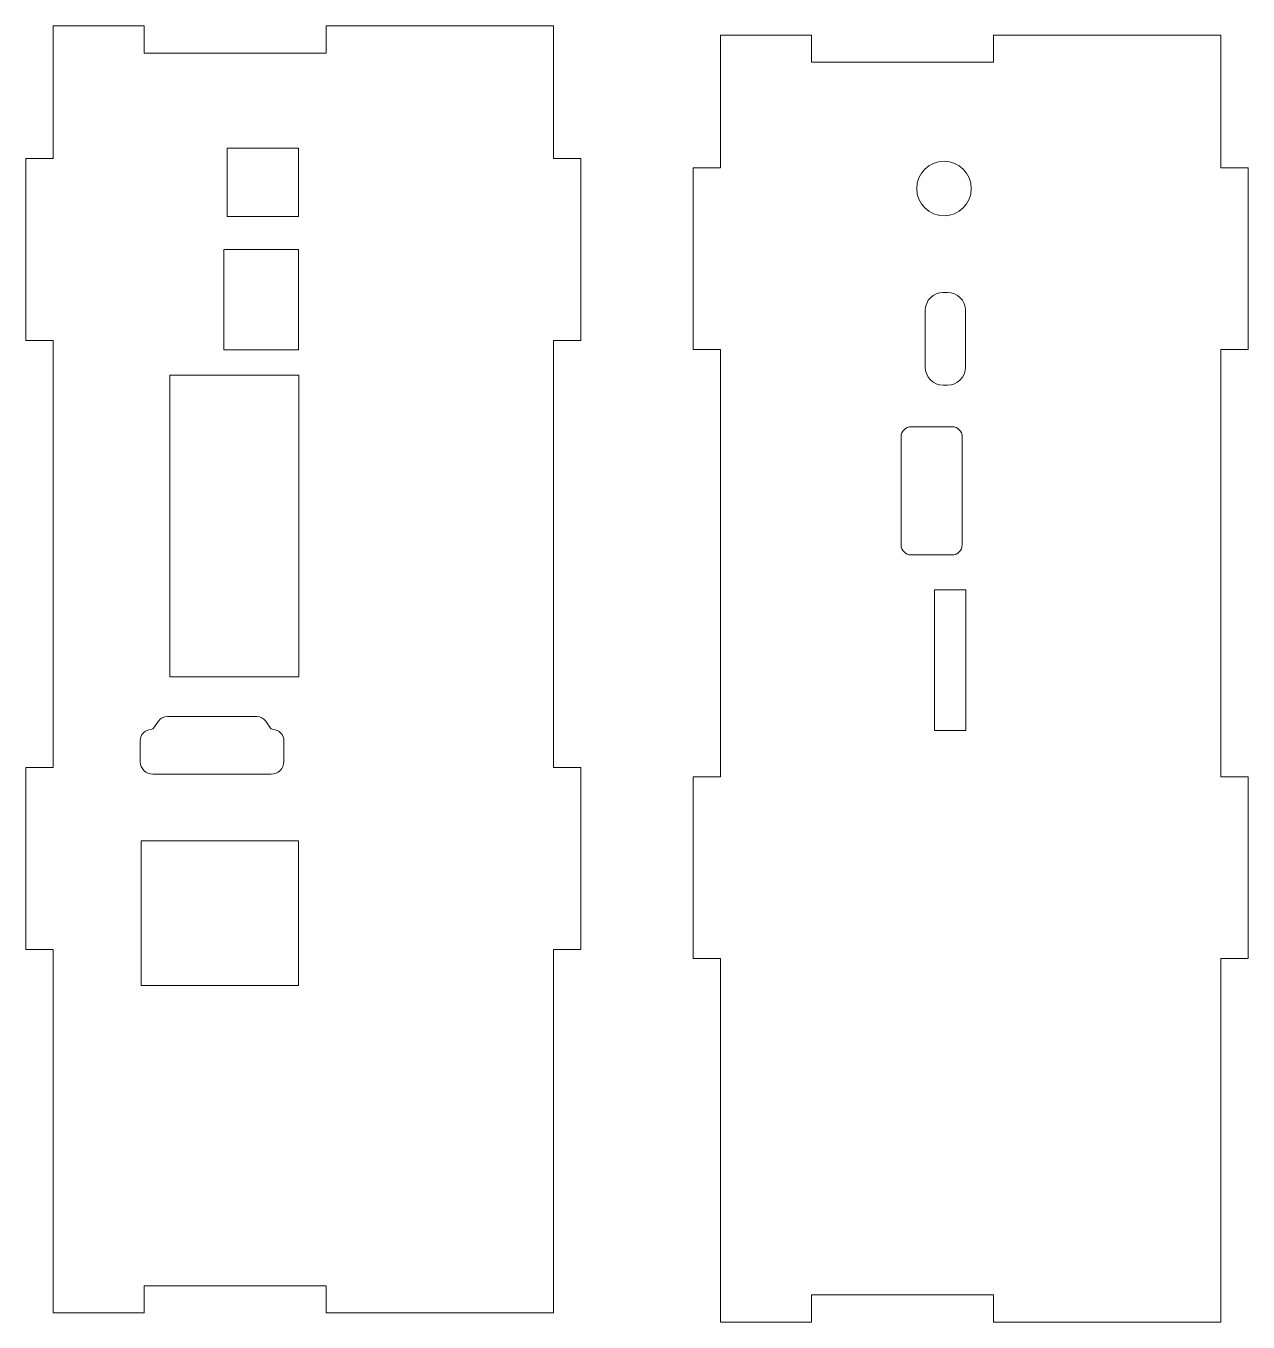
# Model space of a CAD drawing. Header units: millimetres. Extents: x 277 to 555, y 355 to 658.
# Drawn here: x 420.2 to 554.6, y 356.2 to 498.8 of the extents above; entities that cross this region are included whole.
import ezdxf

# ---------------------------------------------------------------- set-up
doc = ezdxf.new("R2010")
doc.units = ezdxf.units.MM
doc.layers.add('3', color=7, linetype='Continuous')

msp = doc.modelspace()

# ---------------------------------------------------------------- linework, layer by layer
at = {"layer": '3', "linetype": 'Continuous', "lineweight": 18}
for p, q in [((433.22887, 498.7791), (423.22887, 498.7791)), ((423.22887, 498.7791), (423.22887, 484.1791)), ((433.22887, 495.7791), (433.22887, 498.7791)), ((478.22893, 498.7791), (453.22887, 498.7791)), ((453.22887, 498.7791), (453.22887, 495.7791)), ((478.22893, 484.1791), (478.22893, 498.7791)), ((496.61555, 483.1791), (496.61555, 497.7791)), ((496.61555, 497.7791), (506.61555, 497.7791)), ((506.61555, 497.7791), (506.61555, 494.7791)), ((526.61561, 494.7791), (526.61561, 497.7791)), ((526.61561, 497.7791), (551.61561, 497.7791)), ((551.61561, 497.7791), (551.61561, 483.1791)), ((453.22887, 495.7791), (433.22887, 495.7791)), ((506.61555, 494.7791), (526.61561, 494.7791)), ((423.22887, 484.1791), (420.22887, 484.1791)), ((420.22887, 484.1791), (420.22887, 464.17907)), ((481.22887, 484.1791), (478.22893, 484.1791)), ((481.22887, 464.17907), (481.22887, 484.1791)), ((493.61561, 463.17907), (493.61561, 483.1791)), ((493.61561, 483.1791), (496.61555, 483.1791)), ((551.61561, 483.1791), (554.61555, 483.1791)), ((554.61555, 483.1791), (554.61555, 463.17907)), ((420.22887, 464.17907), (423.22887, 464.17907)), ((423.22887, 464.17907), (423.22887, 417.17913)), ((478.22893, 417.17913), (478.22893, 464.17907)), ((478.22893, 464.17907), (481.22887, 464.17907)), ((496.61555, 463.17907), (493.61561, 463.17907)), ((496.61555, 416.17913), (496.61555, 463.17907)), ((554.61555, 463.17907), (551.61561, 463.17907)), ((551.61561, 463.17907), (551.61561, 416.17913)), ((423.22887, 417.17913), (420.22887, 417.17913)), ((420.22887, 417.17913), (420.22887, 397.17907)), ((481.22887, 417.17913), (478.22893, 417.17913)), ((481.22887, 397.17907), (481.22887, 417.17913)), ((493.61561, 396.17907), (493.61561, 416.17913)), ((493.61561, 416.17913), (496.61555, 416.17913)), ((551.61561, 416.17913), (554.61555, 416.17913)), ((554.61555, 416.17913), (554.61555, 396.17907)), ((420.22887, 397.17907), (423.22887, 397.17907)), ((423.22887, 397.17907), (423.22887, 357.17907)), ((478.22893, 397.17907), (481.22887, 397.17907)), ((478.22893, 357.17907), (478.22893, 397.17907)), ((496.61555, 396.17907), (493.61561, 396.17907)), ((496.61555, 356.17907), (496.61555, 396.17907)), ((554.61555, 396.17907), (551.61561, 396.17907)), ((551.61561, 396.17907), (551.61561, 356.17907)), ((433.22887, 357.17907), (433.22887, 360.1791)), ((433.22887, 360.1791), (453.22887, 360.1791)), ((453.22887, 360.1791), (453.22887, 357.17907)), ((526.61561, 359.1791), (506.61555, 359.1791)), ((506.61555, 359.1791), (506.61555, 356.17907)), ((526.61561, 356.17907), (526.61561, 359.1791)), ((423.22887, 357.17907), (433.22887, 357.17907)), ((453.22887, 357.17907), (478.22893, 357.17907)), ((506.61555, 356.17907), (496.61555, 356.17907)), ((551.61561, 356.17907), (526.61561, 356.17907))]:
    msp.add_line(p, q, dxfattribs=at)
for points in [[(450.19469, 485.32919), (450.19469, 477.82125), (442.33873, 477.82125), (442.33873, 485.32919)], [(441.99474, 463.12911), (450.19469, 463.12911), (450.19469, 474.1791), (441.99474, 474.1791)], [(450.24474, 460.3651), (450.24474, 427.16512), (436.04472, 427.16512), (436.04472, 460.3651)], [(520.15138, 436.72558), (520.15138, 421.27172), (523.58137, 421.27172), (523.58137, 436.72558)], [(450.19469, 393.21908), (450.19469, 409.11907), (432.8947, 409.11907), (432.8947, 393.21908)]]:
    msp.add_lwpolyline(points, close=True, dxfattribs=at)
for points in [[(521.08143, 469.4541, 0.414213562), (519.12143, 467.4941)], [(523.54137, 467.4941, 0.414213562), (521.58137, 469.4541)], [(519.12143, 461.2141, 0.414213562), (521.08143, 459.2541)], [(521.58137, 459.2541, 0.414213562), (523.54137, 461.2141)], [(517.56141, 454.67909, 0.414213563), (516.46141, 453.57909)], [(523.18137, 453.57909, 0.414213564), (522.08137, 454.67909)], [(516.46141, 441.67913, 0.414213563), (517.56141, 440.57913)], [(522.08137, 440.57913, 0.41421348), (523.18137, 441.67913)], [(435.78349, 422.80406, 0.24701248), (434.79454, 422.28374)], [(446.59483, 422.28375, 0.247011969), (445.60588, 422.80406)], [(433.74524, 421.32785, 0.354117556), (432.79474, 420.15408)], [(434.08753, 421.40063, 0.192112244), (434.2724, 421.52412)], [(447.11702, 421.52406, 0.192011336), (447.30181, 421.40064)], [(448.5947, 420.15408, 0.354118522), (447.64419, 421.32785)], [(432.79475, 417.85405, 0.414212104), (434.19475, 416.45406)], [(447.19475, 416.45406, 0.414213564), (448.59475, 417.85406)]]:
    msp.add_lwpolyline(points, format="xyb", dxfattribs=at)
for points in [[(521.58137, 469.45409), (521.08143, 469.45409)], [(519.12141, 467.4941), (519.12141, 461.2141)], [(523.54139, 461.2141), (523.54139, 467.4941)], [(521.08143, 459.25411), (521.58137, 459.25411)], [(516.46138, 441.67913), (516.46138, 453.57909)], [(517.56141, 454.6791), (522.08137, 454.6791)], [(523.18141, 453.57909), (523.18141, 441.67913)], [(522.08143, 440.57912), (517.56141, 440.57912)], [(434.79454, 422.28375), (434.27245, 421.5241)], [(445.60588, 422.80407), (435.78349, 422.80407)], [(447.11699, 421.52404), (446.59489, 422.28375)], [(434.08757, 421.40063), (433.74522, 421.32784)], [(447.64421, 421.32787), (447.3018, 421.40063)], [(432.79472, 420.15408), (432.79472, 417.85406)], [(448.59471, 417.85406), (448.59471, 420.15408)], [(434.19475, 416.45409), (447.19475, 416.45409)]]:
    msp.add_lwpolyline(points, dxfattribs=at)
msp.add_circle((521.18141, 480.88409), 3, dxfattribs=at)

doc.saveas('drawing.dxf')
